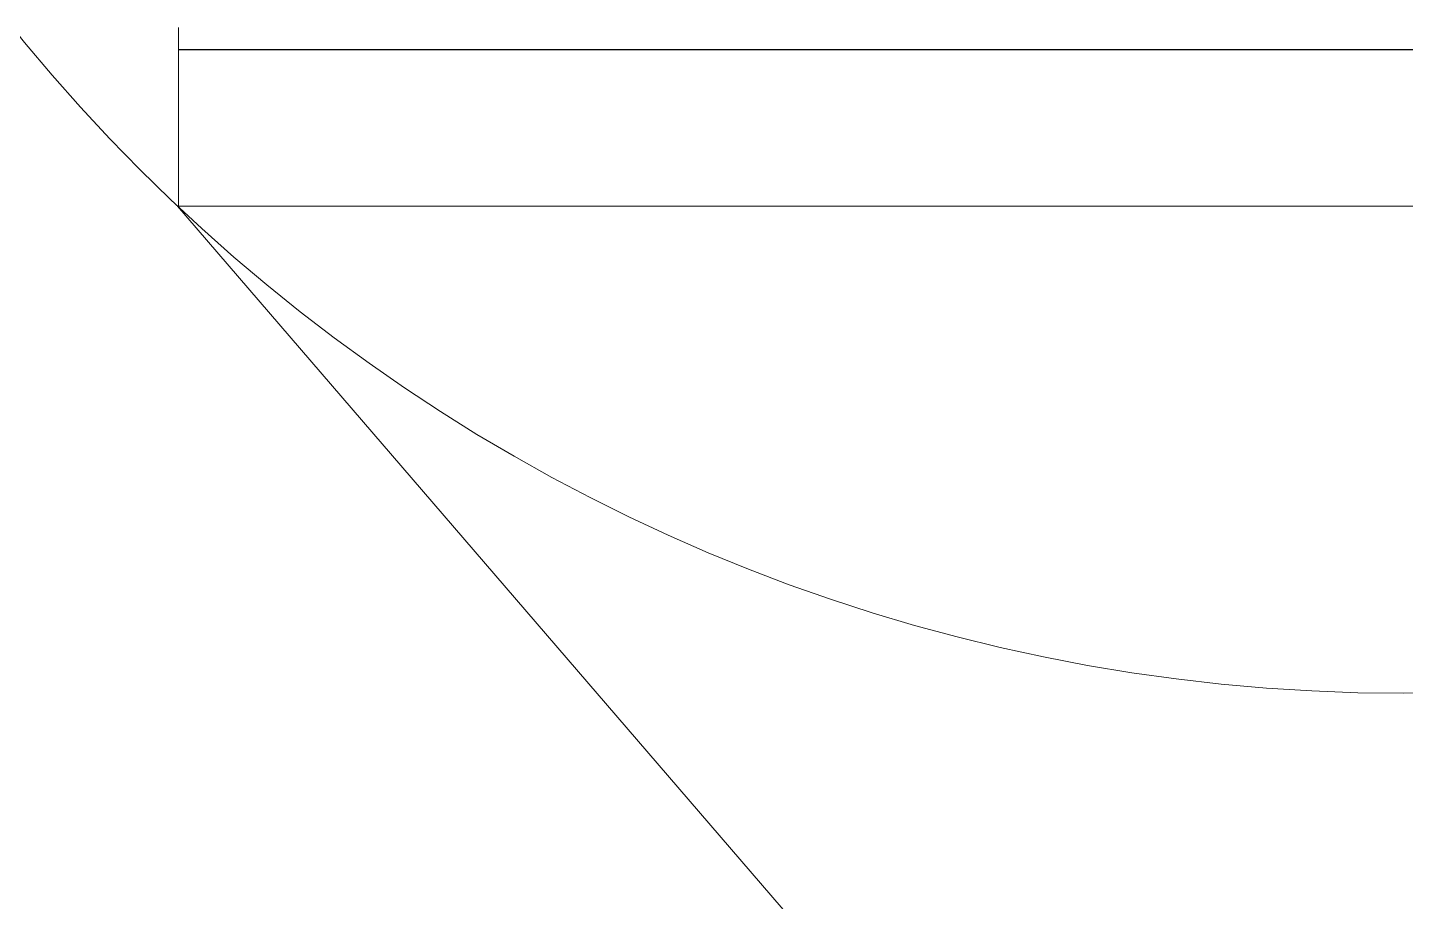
# Model space of a CAD drawing. Header units: millimetres. Extents: x 1256 to 2931, y 3298 to 3694.
# Drawn here: x 1394.5 to 1451.8, y 3536.6 to 3572.9 of the extents above; entities that cross this region are included whole.
import ezdxf

# ---------------------------------------------------------------- set-up
doc = ezdxf.new("R2010")
doc.units = ezdxf.units.MM
for name, color, linetype, lineweight in [('(B) 1U - NVR', 250, 'Continuous', 5), ('Canales', 250, 'Continuous', 25), ('Rack 1 - 2', 250, 'Continuous', 5)]:
    doc.layers.add(name, color=color, linetype=linetype, lineweight=lineweight)

msp = doc.modelspace()

# ---------------------------------------------------------------- linework, layer by layer
at = {"layer": '(B) 1U - NVR'}
msp.add_line((1400.764, 3565.491), (1451.818, 3506.239), dxfattribs=at)
msp.add_circle((1451.756, 3619.581), 74.337, dxfattribs=at)
at = {"layer": 'Canales'}
msp.add_line((1400.795, 3572.002), (1502.717, 3572.002), dxfattribs=at)
at = {"layer": 'Rack 1 - 2'}
for p, q in [((1400.795, 3572.913), (1400.795, 3565.491)), ((1436.893, 3565.491), (1400.764, 3565.491)), ((1436.893, 3565.491), (1466.62, 3565.491))]:
    msp.add_line(p, q, dxfattribs=at)

doc.saveas('drawing.dxf')
